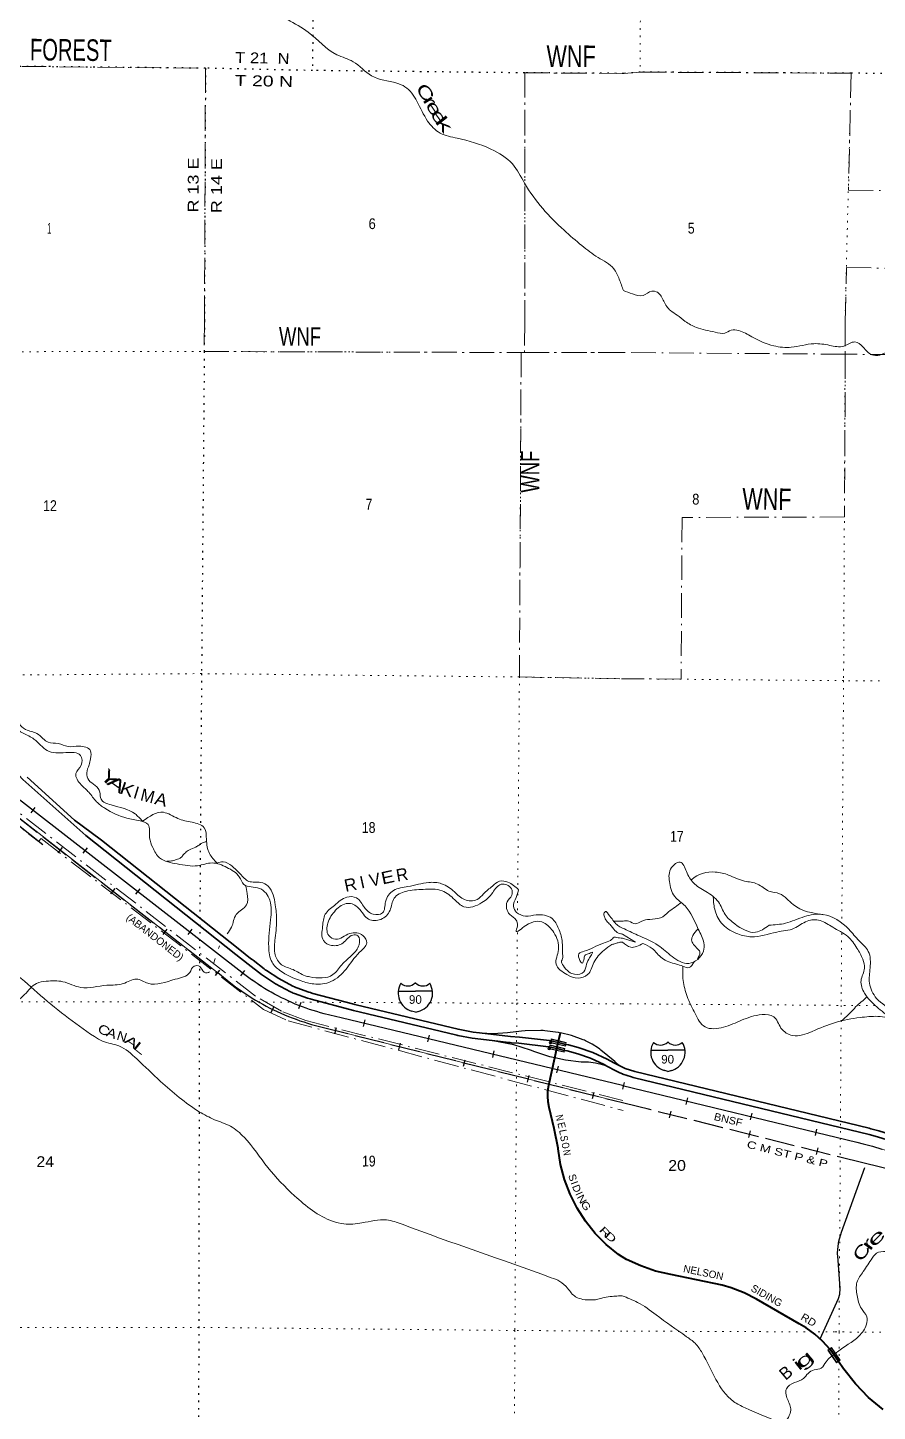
# Model space of a CAD drawing. Header units: feet. Extents: x -252966 to 4, y -183309 to 1368.
# Drawn here: x -40888 to -27078, y -109380 to -86896 of the extents above; entities that cross this region are included whole.
import ezdxf
from ezdxf.enums import TextEntityAlignment as Align

# ---------------------------------------------------------------- set-up
doc = ezdxf.new("R2010")
doc.units = ezdxf.units.FT
doc.header["$LTSCALE"] = 80
doc.header["$PDMODE"] = 32
doc.header["$PDSIZE"] = 40
for name, pattern in [('DOT_DASHED', [7.7, 5, -1.2, 0.3, -1.2]), ('DOTTED', [1.5, 0.3, -1.2]), ('LONG_DASHED', [7.5, 6, -1.5])]:
    doc.linetypes.add(name, pattern=pattern)
for name, color, linetype, lineweight in [('15', 7, 'Continuous', 25), ('18', 7, 'Continuous', 35), ('19', 7, 'Continuous', 25), ('26', 7, 'Continuous', 40), ('27', 7, 'Continuous', 13), ('29', 7, 'Continuous', 25), ('34', 7, 'Continuous', 13), ('39', 7, 'Continuous', 13), ('41', 7, 'Continuous', 13), ('44', 7, 'DOT_DASHED', 13), ('55', 7, 'Continuous', 13), ('6', 7, 'DOTTED', 25), ('61', 7, 'Continuous', 13), ('63', 7, 'Continuous', 25), ('7', 7, 'DOTTED', 13)]:
    doc.layers.add(name, color=color, linetype=linetype, lineweight=lineweight)

msp = doc.modelspace()

# ---------------------------------------------------------------- linework, layer by layer
at = {"layer": '15'}
for p, q in [((-34589.29, -102418.51), (-34586.39, -102415.6)), ((-34583.22, -102417.98), (-34586.65, -102415.6)), ((-34862, -102549.98), (-34585.59, -102549.98)), ((-34585.59, -102895.56), (-34649.48, -102877.6)), ((-34586.12, -102895.82), (-34522.49, -102877.08)), ((-30485.3, -103379.72), (-30482.4, -103376.81)), ((-30479.23, -103379.19), (-30482.66, -103376.81)), ((-30758.01, -103511.19), (-30481.6, -103511.19)), ((-30481.6, -103856.77), (-30545.49, -103838.81)), ((-30482.13, -103857.03), (-30418.5, -103838.29))]:
    msp.add_line(p, q, dxfattribs=at)
for points in [[(-34310.23, -102549.98), (-34586.12, -102549.98), (-34585.59, -102549.98)], [(-30206.24, -103511.19), (-30482.13, -103511.19), (-30481.6, -103511.19)]]:
    msp.add_lwpolyline(points, dxfattribs=at)
for centre, radius, start, end in [((-34559.37, -102585.08), 306.13, 148.44436, 254.43378), ((-34707.97, -102302.48), 165.66, 227.34238, 315.81191), ((-34464.28, -102302.48), 165.66, 224.18839, 312.69387), ((-34612.88, -102585.08), 306.13, 283.08087, 31.62485), ((-30455.38, -103546.29), 306.13, 148.44439, 254.43378), ((-30603.98, -103263.69), 165.66, 227.34256, 315.81154), ((-30360.29, -103263.69), 165.66, 224.18819, 312.69423), ((-30508.89, -103546.29), 306.13, 283.08086, 31.62484)]:
    msp.add_arc(centre, radius, start, end, dxfattribs=at)
at = {"layer": '18'}
msp.add_line((-31222.18, -103787.04), (-31275.76, -103761.75), dxfattribs=at)
for points in [[(-33335.74, -103354.89), (-33662.37, -103317.21), (-33894.34, -103272.92), (-33913.18, -103269.32), (-33934.34, -103264.25), (-35591.21, -102867.26), (-36278.7, -102684.37), (-36299.04, -102678.96), (-36318.7, -102673.16), (-36341.93, -102666.31), (-36550.79, -102590.33), (-36570.67, -102583.09), (-36590.79, -102574.07), (-36617.63, -102562.04), (-36858.86, -102435.29), (-37085.52, -102284.03), (-37305.75, -102113.88), (-37503.16, -101957.46), (-39943.12, -100024.14), (-40969.22, -99112.54), (-41696.13, -98328.64), (-42385.37, -97469.92)], [(-33546.81, -103230.02), (-33645.72, -103218.61), (-33891.42, -103171.69), (-35549.13, -102774.51), (-35569.22, -102769.7), (-35589.13, -102764.4), (-36253.05, -102587.79), (-36270.67, -102583.1), (-36293.05, -102576.5), (-36318.96, -102568.86), (-36510.78, -102498.76), (-36530.16, -102491.68), (-36550.78, -102482.43), (-36575.82, -102471.2), (-36807.78, -102349.32), (-37006.62, -102216.62), (-37026.09, -102203.63), (-37046.62, -102187.77), (-37223.65, -102050.99), (-37241.77, -102036.99), (-37263.65, -102019.65), (-37441.06, -101879.08), (-39686.49, -100099.9), (-40003.16, -99868.54), (-40127.12, -99772.66), (-40897.26, -99076.53)], [(-32263.96, -103388.83), (-32408.9, -103355.97), (-32893.96, -103297.35), (-33039.92, -103288.5), (-33546.81, -103230.02)], [(-32285.79, -103486.12), (-32420.21, -103455.31), (-32905.39, -103396.77), (-33026.17, -103389.49), (-33046.38, -103388.28), (-33066.17, -103385.99), (-33335.74, -103354.89)], [(-31275.76, -103761.75), (-31362.75, -103718.73), (-31471.83, -103657.21), (-31700.41, -103550.96), (-31938.84, -103469.18), (-32097.11, -103426.81), (-32141, -103416.71), (-32263.96, -103388.83)], [(-31475.93, -103769.68), (-31518.68, -103745.56), (-31737.76, -103643.72), (-31946.29, -103572.2), (-31966.1, -103565.41), (-31986.29, -103560), (-32121.26, -103523.87), (-32161.86, -103514.52), (-32285.79, -103486.12)], [(-31222.43, -103895.55), (-31261.34, -103880.19), (-31393.01, -103815.16), (-31411.69, -103805.94), (-31433.01, -103793.9), (-31475.93, -103769.68)], [(-13634.33, -111492.32), (-14022.74, -111294.1), (-19671.91, -108402.75), (-23194.68, -106599.73), (-25460.68, -105439.95), (-25696.72, -105325.13), (-26356.68, -105037.31), (-27052.34, -104819.81), (-27161.33, -104793.05), (-27186.28, -104786.92), (-27211.33, -104780.87), (-31018.85, -103860.35), (-31176.06, -103806.45), (-31222.18, -103787.04)], [(-13701.37, -111570.37), (-14068.25, -111383.14), (-19715.96, -108492.54), (-25505.14, -105529.52), (-25735.87, -105414.32), (-26390.15, -105131.56), (-27075.77, -104917.03), (-27209.21, -104884.26), (-31023.65, -103962.06), (-31045.5, -103956.78), (-31073.65, -103947.13), (-31213.4, -103899.22), (-31222.43, -103895.55)]]:
    msp.add_lwpolyline(points, dxfattribs=at)
at = {"layer": '19'}
for points in [[(-33546.81, -103230.02), (-33528.86, -103230.73), (-33320.25, -103238.99), (-33089.84, -103224.08), (-32860.6, -103196.47), (-32802.31, -103190.41), (-32549.44, -103187.02), (-32529.33, -103186.75), (-32509.44, -103188.25), (-32484.69, -103190.11), (-32264.27, -103220.71), (-32228.23, -103229.63)], [(-32319.86, -103637.9), (-32398.48, -103620.62), (-32643.5, -103539.13), (-32713.19, -103510.59), (-32984.12, -103426.54), (-33325.8, -103356.92), (-33335.74, -103354.89)], [(-31275.76, -103761.75), (-31299.51, -103739.3), (-31344.92, -103696.36), (-31569.51, -103510.92), (-31589.45, -103494.46), (-31609.51, -103481.05), (-31713.13, -103413.92), (-31819.01, -103360.12), (-31839.08, -103349.93), (-31859.01, -103342.71), (-32048.25, -103274.19), (-32228.23, -103229.63)], [(-31475.93, -103769.68), (-31485.52, -103766.54), (-31544.68, -103747.15), (-31657.99, -103721), (-31773.42, -103706.84), (-31889.69, -103704.82), (-32146.29, -103676.05), (-32319.86, -103637.9)]]:
    msp.add_lwpolyline(points, dxfattribs=at)
at = {"layer": '26'}
for points in [[(-32319.86, -103637.9), (-32285.79, -103486.12), (-32263.96, -103388.83)], [(-32263.96, -103388.83), (-32232.62, -103249.18), (-32228.23, -103229.63)], [(-31226.81, -106871.17), (-31286.47, -106828.96), (-31483.05, -106668.37), (-31661.78, -106488.11), (-31820.68, -106290.16), (-31958.02, -106076.68), (-32072.3, -105850.02), (-32162.25, -105612.65), (-32226.9, -105367.18), (-32265.54, -105116.3), (-32267.53, -105101.55), (-32328.06, -104784.91), (-32411.09, -104443.41), (-32428.8, -104349.83), (-32435.03, -104259.97), (-32431.83, -104169.96), (-32419.24, -104080.78), (-32419.03, -104079.72), (-32319.86, -103637.9)], [(-27709.17, -108572.32), (-27847.02, -108376.21), (-27969.35, -108238.35), (-28095.38, -108124.1), (-28232.66, -108023.65), (-28346.39, -107955.7), (-29043.45, -107558.29), (-29243.05, -107453.97), (-29452.45, -107371.09), (-29597.63, -107327.88), (-30431.95, -107156.33), (-30681.79, -107099.83), (-30924.35, -107017.52), (-31156.98, -106910.31), (-31226.81, -106871.17)], [(-26981.06, -109352.68), (-27221.13, -109152.57), (-27433.51, -108935.13), (-27621.99, -108696.69), (-27626.66, -108690.09), (-27709.17, -108572.32)]]:
    msp.add_lwpolyline(points, dxfattribs=at)
at = {"layer": '29'}
for points in [[(-43702.03, -97739.98), (-41734.64, -99322.32), (-41063.32, -99832.12), (-40639.33, -100170.3)], [(-28006.2, -108199.99), (-27711.2, -107545.11), (-27690.04, -107473.69), (-27684.77, -107386.4), (-27716.49, -106920.88), (-27723.1, -106809.78), (-27716.49, -106698.69), (-27704.59, -106616.69), (-27658.33, -106465.93), (-27282.92, -105418.5)]]:
    msp.add_lwpolyline(points, dxfattribs=at)
at = {"layer": '34', "lineweight": 25}
for p, q in [((-40770.57, -99568.14), (-40838.4, -99655.51)), ((-39922.04, -100223.61), (-39989.87, -100310.98)), ((-39065.99, -100891.53), (-39133.82, -100978.9)), ((-38217.46, -101547), (-38285.29, -101634.37)), ((-37361.4, -102214.92), (-37429.23, -102302.29)), ((-36447.4, -102735.88), (-36486.55, -102839.34)), ((-35407.89, -103020.57), (-35433.69, -103128.13)), ((-34364.64, -103268.1), (-34390.44, -103375.66)), ((-33309.41, -103523.88), (-33335.2, -103631.44)), ((-32266.16, -103771.42), (-32291.96, -103878.98)), ((-31212, -104142.88), (-31186, -104035.37)), ((-30183.19, -104392.69), (-30157.19, -104285.18)), ((-29140.41, -104642.21), (-29114.41, -104534.7)), ((-28085.67, -104899.99), (-28059.66, -104792.48))]:
    msp.add_line(p, q, dxfattribs=at)
at = {"layer": '34'}
for p, q in [((-36147.56, -103126.47), (-31210.44, -104366.24)), ((-31226.43, -104082.64), (-27412.77, -105005.01))]:
    msp.add_line(p, q, dxfattribs=at)
for points in [[(-42062.75, -98936.79), (-37645.93, -102372.41), (-37509.02, -102481.08)], [(-37247.78, -102365.79), (-37355.44, -102287.28), (-41236.71, -99273.98)], [(-31222.33, -104079.48), (-35792.24, -102983.4), (-36066.36, -102917.67)]]:
    msp.add_lwpolyline(points, dxfattribs=at)
at = {"layer": '34', "lineweight": 25}
for points in [[(-31222.14, -104084.63), (-35792.49, -102984.47), (-36066.62, -102918.74), (-36126.92, -102902.79), (-36186.51, -102885.55), (-36245.81, -102867.26), (-36305.3, -102848.21), (-36364.08, -102827.86), (-36422.26, -102806.58), (-36480.6, -102784.5), (-36538.23, -102761.13), (-36595.25, -102736.82), (-36652.35, -102711.4), (-36708.49, -102685.1), (-36764.45, -102658.12), (-36820.06, -102629.76), (-36874.71, -102600.54), (-36929.1, -102570.29), (-36982.95, -102539.44), (-37036.46, -102507.21), (-37089.09, -102474.46), (-37141.36, -102440.34), (-37192.78, -102405.7), (-37243.92, -102370.03), (-37248.43, -102366.68), (-37356.1, -102288.16), (-41237.39, -99274.84)], [(-31220.41, -104085.08), (-27412.5, -105003.95), (-27307.85, -105031.27), (-27155.43, -105073.46), (-27004.99, -105117.7)]]:
    msp.add_lwpolyline(points, dxfattribs=at)
at = {"layer": '34', "linetype": 'LONG_DASHED'}
msp.add_lwpolyline([(-31222.53, -104364.17), (-27271.67, -105351.54), (-26850.33, -105456.96)], dxfattribs=at)
at = {"layer": '34'}
for centre, radius, start, end in [((-35237.27, -99447.5), 3789.91, 233.17167, 256.10244), ((-35174.83, -99468.67), 3562.36, 234.41547, 255.50689), ((-29638.65, -113740.11), 9014.25, 65.01376, 75.70411)]:
    msp.add_arc(centre, radius, start, end, dxfattribs=at)
at = {"layer": '39'}
for p, q in [((-31217.52, -101414.64), (-31359.33, -101415.26)), ((-31219.32, -101624.49), (-31010.39, -101758.25)), ((-37768.11, -101813.58), (-37784.64, -101858.25)), ((-31220.53, -101692.31), (-31013.66, -101756.16)), ((-37841.72, -102022.67), (-37866.51, -102109.9))]:
    msp.add_line(p, q, dxfattribs=at)
for points in [[(-29291.2, -80926.07), (-29031.41, -81083.19), (-28835.6, -81205.58), (-28582.85, -81249.9), (-28394.62, -81319.88), (-28195.88, -81567.11), (-28050.24, -81683.05), (-27907.87, -81714.4), (-27855.32, -81908.1), (-27854.92, -82091.3), (-27819.22, -82143.94), (-27759.06, -82156.51), (-27723.64, -82241.35), (-27809.63, -82425.87), (-27866.71, -82749.54), (-27922, -82869.88), (-27830.07, -83154.49), (-27751.76, -83388.67), (-27557.78, -83720.41), (-27438.91, -83910.62), (-27338.76, -84175.17), (-27374.52, -84358.08), (-27263.98, -84582.45), (-27198.76, -84705.78), (-27004.48, -85003.3), (-26821.64, -85230.27), (-26616.54, -85439.3), (-26429.66, -85664.28), (-26239.62, -85985.93), (-26137.64, -86270.62), (-25903.64, -86620.81), (-25716.89, -86859.89), (-25712.87, -86859.92), (-25378.68, -87239.11), (-25203.47, -87419.71), (-25031.95, -87564.04), (-24888.9, -87746.39), (-24763.84, -87918.53), (-24730.78, -88043.62), (-24663.01, -88104.57), (-24505.24, -88212.55), (-24366.12, -88384.8), (-24303.64, -88590.66), (-24218.08, -88685.98), (-23982.83, -88893.24), (-23729.95, -89150.97), (-23598.81, -89317.12), (-23479.26, -89430.83), (-23294.06, -89617.55), (-23129.31, -89846.38), (-22998.37, -90034.68), (-22789.24, -90241.72), (-22643.59, -90357.66), (-22450.16, -90522.3), (-22175, -90760.08), (-21773.81, -91059.28), (-21383.03, -91400.68), (-21101.63, -91614.35), (-21033.19, -91676.28)], [(-40341.8, -85553.37), (-39702.56, -85606.55), (-39195.74, -85668.77), (-38663.4, -85799.6), (-38409.22, -85859.9), (-38233.82, -85992.02), (-37952.71, -86195.38), (-37542.57, -86311.19), (-37134.82, -86475.27), (-36661.89, -86764.6), (-36326.66, -86970.38), (-35862.37, -87336.1), (-35596.58, -87448.8), (-35299.64, -87678.43), (-34889.53, -87798.27), (-34755.64, -87855.63), (-34561.02, -88092.53), (-34387.13, -88413.78), (-34184.15, -88608.49), (-33906.1, -88693.11), (-33358.08, -88868.32), (-33009.1, -89110.43), (-32813.07, -89421.78), (-32515.61, -89836.53), (-32169.5, -90187.26), (-31880.74, -90436.95), (-31617.6, -90630.11), (-31362.39, -90813.15), (-31271.53, -90984.87), (-31205.45, -91169.35)], [(-31205.45, -91169.35), (-31054.83, -91223.56), (-30884.27, -91247.09), (-30745.05, -91177.75), (-30652.8, -91196.62), (-30549.6, -91342.41), (-30440.44, -91494.29), (-30332.59, -91567.64), (-30203.52, -91670.05)], [(-30205.03, -91669.25), (-30018.47, -91767.96), (-29713.68, -91843.09), (-29559.36, -91860.55), (-29453.37, -91813.88), (-29331.16, -91817.4), (-29118.42, -91919.04), (-28761.27, -92066.32), (-28476.72, -92089.27), (-28110.35, -92031.48), (-27851.83, -92058.56), (-27621.42, -92069.68), (-27443.39, -92002.61), (-27306.84, -92086.48), (-27170.14, -92210.54), (-27037.9, -92216.03), (-26889.85, -92169.19), (-26805.57, -92205.02), (-26762.93, -92351.58), (-26715.91, -92594.61), (-26629.09, -92767.12), (-26457.95, -92989.53), (-26258.72, -93223.9), (-25858.78, -93553.92), (-25535.91, -93645.05), (-25193.11, -93705.96), (-24715.76, -93856.76), (-24390.53, -94036.34), (-24147.07, -94310.72), (-23931.59, -94601.29), (-23723.89, -94950.19), (-23482.77, -95138.15), (-23295.79, -95312.26), (-23211.15, -95440.56), (-23050.6, -95516.28), (-22974.07, -95620.49), (-22804.72, -95895.18), (-22635.69, -96091.47), (-22389.11, -96136.69), (-22274.92, -96138.23), (-22144.37, -96224.13), (-21945.98, -96243.41), (-21867.86, -96241.08), (-21801.58, -96285.03), (-21177.32, -96606.09), (-20720.51, -96626.33), (-20556.2, -96637.71), (-20312.17, -96542.24), (-20024.21, -96414.42), (-19727.9, -96368.98), (-19489.44, -96390.11), (-19280.48, -96550.06), (-19036.49, -96444.54), (-18878.43, -96395.64), (-18696.45, -96314.49), (-18384.07, -96283.06), (-18029.78, -96209.24), (-17855.69, -96160.29), (-17647.44, -96137.32), (-17366.89, -96164.31), (-17069.74, -96335.96), (-16608.07, -96571.25), (-16285.04, -96702.59), (-15849.99, -96791.25), (-15541.18, -96872.4), (-15330.05, -97074.55), (-15194.91, -97311.18), (-14949.61, -97541.34), (-14855.2, -97607.28)], [(-44080.17, -95399.23), (-43691.27, -95483.55), (-43464.82, -95448.84), (-43127.99, -95466.16), (-42618.09, -95627.21), (-42424.4, -95716.97), (-42003.96, -95967.35), (-41580.57, -96278.94), (-41409.72, -96479.61), (-41213.06, -96569.64), (-41084.83, -96541.19), (-41080.48, -96696.01), (-41039.96, -96888.95), (-41093.71, -97059.98), (-41109.25, -97285.22), (-41106.65, -97552.64), (-41202.47, -97739.86), (-41344.53, -97862.85), (-41434.48, -97983.7), (-41378.23, -98033.84), (-41215.96, -97987.21), (-41055.57, -97992.88), (-41025.27, -98093.34), (-41023.04, -98195.88), (-40920.57, -98300.21), (-40738, -98366.14), (-40639.59, -98446.34), (-40555.26, -98508.48), (-40390.83, -98528.2), (-40232.35, -98578.1), (-40053.94, -98571.66), (-39867.34, -98645.63), (-39867.05, -98776.32), (-39888.88, -98876.91), (-39928.69, -99005.69), (-39892.35, -99124.24), (-39789.92, -99210.46), (-39715.51, -99318.87), (-39695.21, -99431.42), (-39532.62, -99525.55), (-39143.39, -99671.43), (-39021.08, -99791.25)], [(-31394.15, -101794.87), (-31520.61, -101887.72), (-31684.55, -102089.17), (-31786.37, -102282.44), (-31942.61, -102341.11), (-32123.16, -102283.22), (-32297.94, -102114.72), (-32260.37, -101877.37), (-32337.17, -101598.05), (-32499.9, -101439.58), (-32788.48, -101484.49), (-32946.64, -101579.36), (-32928.79, -101490.84), (-32949.05, -101396.39), (-33053.49, -101306.14), (-33094.04, -101101.14), (-33020.1, -100994.4), (-33026.35, -100887.85), (-33190.89, -100815.84), (-33328.92, -100948.87), (-33504.97, -101114.16), (-33797.51, -101181.19), (-33946.11, -101066.92), (-34150.91, -100920.61), (-34459.69, -100899.21), (-34742.28, -100932.03), (-34932.48, -101043.06), (-34998.21, -101238.26), (-35148.24, -101385.39), (-35346.71, -101383.84), (-35511.49, -101201.24), (-35686.07, -101125.24), (-35882.28, -101238.29), (-36008.12, -101445.69), (-35995.65, -101646.73), (-35883.25, -101708.81), (-35654.92, -101615.78), (-35436.33, -101651.47), (-35377.94, -101765.95), (-35493.87, -101921.04), (-35711.78, -102193), (-35958.55, -102397.26), (-36237.26, -102433.93), (-36442.63, -102386.26), (-36787.35, -102217.57), (-36915.7, -102081.88), (-36970.71, -101832.5), (-36940.43, -101391.55), (-36951.15, -101075.89), (-37117.97, -100883.24), (-37374.71, -100817.48), (-37449.15, -100697.01), (-37650.78, -100542.33), (-37890.69, -100468.81), (-38125.14, -100513.59), (-38455.99, -100484.19), (-38742.87, -100386.33), (-38855.51, -100217.69), (-38905.98, -100058.96), (-38930.51, -99843.87), (-39060.95, -99783.84), (-39277.55, -99740.11), (-39632.74, -99580.07), (-39769.29, -99473.82), (-39893.92, -99321.29), (-40018.48, -99198.93), (-40105.08, -99018.16), (-40017.18, -98881.23), (-40031.56, -98722.41), (-40268.21, -98676.71), (-40571, -98641.22), (-40785.91, -98456.73), (-40960.54, -98360.62), (-41105.16, -98232.27), (-41181.68, -98077.62), (-41458.25, -98114.45), (-41540.62, -98032.2), (-41420.79, -97824.82), (-41292.78, -97695.84), (-41186.94, -97510.6), (-41169.79, -97102.39), (-41182.34, -96865.15), (-41278.83, -96748.75), (-41507.72, -96588.42), (-41686.59, -96379.72), (-41933.09, -96165.76), (-42293.02, -95922.67), (-42726.49, -95720.59), (-43061.55, -95594.69), (-43340.29, -95553.11), (-43699.05, -95592.15), (-43965.01, -95541.03)], [(-44628.96, -96985.57), (-44475.45, -97305.02), (-44312.12, -97582.18), (-44261.42, -97845.47), (-44299.05, -98052.66), (-44360.63, -98310.18), (-44311.97, -98559.39), (-44158.98, -98846.58), (-44092.35, -99061.57), (-43955.48, -99312.59), (-43698.19, -99623.66), (-43216.05, -100080.99), (-42275.71, -101050), (-42140.84, -101303.04), (-41995.8, -101622.41), (-41784.82, -101841.09), (-41156.51, -102223.69), (-40732.74, -102574.59), (-39802.98, -103290.27), (-39670.5, -103366.37), (-39403.71, -103442.16), (-39114.57, -103654.63), (-38726.86, -104017.67), (-38100.3, -104510.87), (-37849.43, -104640.98), (-37592.59, -104746.96), (-37369.67, -104927.41), (-36983.68, -105419.14), (-36549.66, -105876.59), (-35931.29, -106291.38), (-35748.77, -106335.19), (-35454.11, -106318.42), (-35055.29, -106269.24), (-34802.53, -106341.04), (-32376.93, -107208.09), (-32240.48, -107268.1), (-32113.93, -107380.4), (-31981.32, -107518.84), (-31862.95, -107560.79), (-31710.57, -107570.49), (-31680.23, -107570.63)], [(-39021.08, -99791.25), (-38682.36, -99646.24), (-38447.59, -99746.23), (-38216.91, -99808.03), (-38020.25, -99896.05), (-37981.74, -100088.99), (-37933.13, -100316.09), (-37810.28, -100470.14)], [(-37974.43, -100119.71), (-38027.99, -100136.01), (-38101.34, -100177.92), (-38154.89, -100211.68), (-38259.67, -100257.09), (-38324.87, -100302.49), (-38369.11, -100352.56), (-38408.69, -100389.81), (-38496.01, -100421.24), (-38571.69, -100439.87), (-38628.74, -100437.54)], [(-37810.28, -100470.14), (-37710.15, -100449.19), (-37571.83, -100518.34), (-37433.07, -100645.94), (-37292.63, -100769.03), (-37100.14, -100784.67), (-36977.71, -100848.73), (-36862.78, -101148.07), (-36842.18, -101401.37), (-36868.03, -101729.82), (-36864.36, -101960.86), (-36761.68, -102122.22), (-36574.65, -102202.9), (-36376.62, -102301.91), (-36303.27, -102320.25), (-35926.09, -102283.97), (-35784.1, -102124.8), (-35606.05, -101957.5), (-35502.16, -101798.41), (-35522.53, -101651.67), (-35604.74, -101641.81), (-35760.83, -101768.84), (-35947.18, -101809.49), (-36079.66, -101731.38), (-36094.2, -101502.19), (-36050.54, -101303.03), (-35902.51, -101157.91), (-35700.33, -101024.73), (-35543.93, -101036.44), (-35415.29, -101190.97), (-35270.71, -101301.22), (-35120.4, -101280.77), (-35070.68, -101099.68), (-34942.78, -100916.41), (-34706.37, -100853.53), (-34369.72, -100786.4), (-34159.19, -100806.02), (-33952.41, -100938.25), (-33787.75, -101064.54), (-33583.27, -101062.06), (-33479.22, -100973.35), (-33335.17, -100844.33), (-33219.06, -100767.65), (-33082.72, -100779.4), (-32908.03, -100903.66)], [(-28838.72, -101479.83), (-29056.62, -101595.3), (-29393.69, -101460), (-29552.55, -101305.88), (-29661.51, -101103.31), (-29866.51, -100933.29), (-30067.38, -100793.41), (-30180.28, -100608.95), (-30285.04, -100456.61), (-30422.92, -100545.62), (-30458.1, -100770.9), (-30371.01, -101013.76), (-30202.14, -101167.84), (-29989.54, -101543.28), (-29897.31, -101767.6), (-29904, -101903.45), (-30142.41, -102100.27), (-30415.28, -101988.83), (-30640.35, -101808.84), (-30973.54, -101641.37), (-31219.74, -101526.39)], [(-30104.35, -100746.41), (-30095.35, -100737.4), (-29711.49, -100617.07), (-29494.95, -100666.44), (-29238.15, -100763.88), (-29025.62, -100811.24), (-28838.87, -100927.06), (-28666.43, -100968.57), (-28447.38, -101146.56), (-27947.28, -101309.75)], [(-37345.21, -100836.94), (-37320.26, -100964.14), (-37331.88, -101151.16), (-37497.93, -101306.37), (-37573.65, -101513.66), (-37646.64, -101620.37)], [(-32908.03, -100903.66), (-32947.85, -101030.43), (-32993.64, -101173.3), (-32941.3, -101271.7), (-32798.84, -101331.69), (-32620.46, -101313.19), (-32369.75, -101368.91), (-32259.12, -101533.53), (-32202.56, -101728.44), (-32197.37, -101870.26)], [(-30259.1, -101111.65), (-30470.19, -101265.42), (-30602.03, -101360.44), (-30778.22, -101385.28), (-30914.31, -101418), (-31008.31, -101456.58), (-31114.64, -101416.82), (-31208.81, -101413.18), (-31217.52, -101414.64)], [(-26854.4, -102992.4), (-27086.7, -102809.34), (-27285.9, -102585.03), (-27342.79, -102380.24), (-27287.48, -102179), (-27316.09, -102034.39), (-27408.96, -101851.86), (-27557.93, -101663.52), (-27802.91, -101513.77), (-28009.67, -101404.07), (-28217.97, -101414.97), (-28429.86, -101530.42), (-28712.07, -101591.88), (-29124.44, -101669.95), (-29342.97, -101622.61), (-29589.97, -101468.85), (-29715.03, -101248.25), (-29744.73, -101029.49)], [(-31219.74, -101526.39), (-31260.65, -101506.97), (-31330.31, -101457.05), (-31389.51, -101378.11), (-31464.97, -101280.6), (-31484.7, -101258.54), (-31507.92, -101267.83), (-31520.69, -101294.53), (-31509.08, -101357.22), (-31461.49, -101430.35), (-31406.92, -101486.08), (-31366.29, -101538.32), (-31326.82, -101580.11), (-31283.87, -101610.29), (-31247.88, -101620.74), (-31219.32, -101624.49)], [(-9217.24, -114249.69), (-8979.94, -113973.34), (-8778.4, -113771.5), (-8653.16, -113523.75), (-8630.42, -113189.98), (-8759.14, -113059.85), (-8989.89, -112962.31), (-9423.82, -112646.5), (-9588.9, -112438.13), (-9810.12, -112217.93), (-9986.91, -112088), (-10146.06, -111859.5), (-10320.74, -111757.71), (-10497.02, -111758.43), (-10637.51, -111690.66), (-10866.14, -111623.26), (-11022.79, -111521.39), (-11165.73, -111339.06), (-11495.26, -111085.13), (-11746.1, -110971.59), (-11966.71, -110908.17), (-12209.61, -110776.5), (-12697.55, -110481.02), (-12886.41, -110339.08), (-13102.97, -110285.69), (-13327.7, -110190.13), (-13552.71, -110024.22), (-13708.36, -109667.06), (-13835.4, -109452.51), (-14032.51, -109250.3), (-14243.58, -109062.22), (-14597.35, -108754.12), (-14844.01, -108688.8), (-15175.03, -108563.52), (-15454.07, -108411.9), (-15689.03, -108264.12), (-16478.27, -107758.81), (-16745.61, -107526.74), (-16950.38, -107413.01), (-17052.59, -107401.37), (-17156.12, -107566.62), (-17283.28, -107834.48), (-17376.8, -107995.67), (-17378.21, -108146.43), (-17301.69, -108250.64), (-17195.03, -108374.83), (-17140.24, -108555.51), (-17229.78, -108710.66), (-17465.94, -108765.9), (-17760.59, -108722.89), (-18151.91, -108545.6), (-18498.01, -108149.02), (-18557.29, -107845.74), (-18542.68, -107483.87), (-18565.47, -107291), (-18530.36, -107047.63), (-18601.41, -106806.71), (-18863.63, -106345.47), (-19157.19, -106067.28), (-19346.49, -105812.78), (-19760.08, -105575.27), (-20058.89, -105492.08), (-20309.24, -105505.17), (-20647.68, -105534.7), (-21249.16, -105404.5), (-21518.29, -105224.7), (-21821.46, -105051.07), (-21980.33, -104892.92), (-22225.81, -104614.53), (-22342.82, -104403.95), (-22563.75, -104258.13), (-22953.03, -104090.88), (-23382.44, -103905.7), (-23673.54, -103746.09), (-23862.17, -103662.44), (-24067.2, -103482.38), (-24422.85, -103206.45), (-24624.2, -103084.12), (-24798.45, -102952.71), (-25073.29, -102851.33), (-25247.33, -102912.34), (-25485.73, -102909.3), (-25852.5, -102862.57), (-26088.51, -102958.01), (-26256.43, -103049.15), (-26561.12, -102998.14), (-26799.98, -102876.51), (-27089.25, -102670.66), (-27206.41, -102419.88), (-27195.35, -102174.6), (-27224.44, -101907.38), (-27373.35, -101735.13), (-27542.36, -101546.87), (-27965.98, -101305.39), (-28262.33, -101340.78), (-28570.4, -101448.58), (-28838.72, -101479.83)], [(-29994.59, -101542.73), (-30076.05, -101649.74), (-30095.82, -101718.16), (-30065.48, -101792.41), (-30001.1, -101862.5), (-29964.86, -101910.59), (-29968.65, -101964.88), (-29999.11, -102025.57)], [(-32181.61, -102140.59), (-32091.18, -102238.91), (-31998.87, -102278.91), (-31848.62, -102236.34), (-31802.78, -102111.56), (-31754.89, -102010.92), (-31710.94, -101940.44), (-31704.97, -101922.33), (-31755.05, -101940.54), (-31821.16, -101960.8), (-31845.08, -102021.18), (-31876.99, -102097.66), (-31913.17, -102051.5), (-31929.45, -101944.97), (-31845.34, -101904.56), (-31689.11, -101841.86), (-31530.89, -101773.13), (-31414.72, -101726.62), (-31354.68, -101672.98)], [(-31219.56, -101754.76), (-31260.65, -101757.72), (-31319.86, -101773.97), (-31377.9, -101790.23), (-31394.15, -101794.87)], [(-31220.53, -101692.31), (-31266.46, -101686.91), (-31312.89, -101681.1), (-31354.68, -101672.98)], [(-31219.56, -101754.76), (-31086.95, -101838.82), (-30887.88, -101776.01)], [(-30887.88, -101776.01), (-30738.31, -101859.5), (-30577.43, -102017.63), (-30344.68, -102113.16), (-30241.41, -102146.09)], [(-32197.37, -101870.26), (-32192.96, -101949.61), (-32195.36, -102021.66), (-32209.77, -102060.08), (-32181.61, -102140.59)], [(-37930.62, -102235.85), (-37930.9, -102236.33), (-38021.1, -102244.59), (-38091.47, -102150.24), (-38183.69, -102146.44), (-38253.64, -102247.14), (-38487.94, -102358.27), (-38932.84, -102423.64), (-39121.44, -102355.71), (-39335.78, -102430.6), (-39600.34, -102455.35), (-40025.26, -102492.52), (-40314.14, -102398.69), (-40584.8, -102391.27), (-40745.1, -102425.82), (-40937.14, -102609.24), (-41173.29, -102794.78), (-41521.4, -103115.29), (-41755.34, -103393.31), (-41893.13, -103636.93), (-42189.15, -103943.25), (-42483.32, -104183.2), (-42753.75, -104276.32), (-43054.28, -104357.45), (-43427.04, -104408.58), (-43607.54, -104372.8), (-43744.26, -104190.14), (-43908.93, -104063.85), (-44071.27, -104080.31), (-44219.51, -104132.93), (-44578.36, -104127.73), (-44900.96, -104198.85), (-45121.32, -104271.75), (-45500.3, -104232.41), (-45784.91, -104255.19), (-46139.59, -104324.37), (-46400.14, -104355.14), (-46598.6, -104355.6), (-46783.03, -104360.04), (-46862.84, -104529.13), (-46952.47, -104794.75), (-47016.19, -104991.95), (-47180.16, -105181.34), (-47224.06, -105273.94), (-47366.09, -105411), (-47493.92, -105624.43), (-47569.53, -105883.99), (-47591.11, -106095.16), (-47636.79, -106290.31), (-47796.68, -106513.87), (-47978.7, -106697.27), (-48002.4, -106858.18), (-47983.79, -107115.52), (-47945.25, -107320.52), (-47920.73, -107531.59), (-47956.22, -107801.11), (-47967.82, -107998.19), (-48069.37, -108310.09)], [(-30241.41, -102146.09), (-30229.34, -102410.18), (-30156.2, -102671.19), (-30041.06, -102915.95), (-29877.96, -103132.37), (-29577.45, -103137.16), (-29285.42, -103025.41), (-28951.23, -102933.58), (-28762.8, -102966.98), (-28643.89, -103151.42), (-28455.1, -103275.27), (-28138.86, -103205.63), (-27758.81, -103061.35), (-27358.47, -102981.31), (-27070.08, -102962.04), (-26771.35, -103027.14), (-26576.59, -103140.92), (-26474.23, -103190.75), (-26287.99, -103173.91), (-26030.04, -103054.25), (-25755.89, -102978.75), (-25501.32, -103019.92), (-25300.49, -103149.75), (-25185.81, -103275.91), (-25192.91, -103511.12), (-25190.26, -103675.94), (-25110.42, -103603.25), (-25065.27, -103365.87), (-25136.21, -103153.1), (-25202.86, -103014.67), (-25080.8, -102980), (-24856.28, -103019.28), (-24561.1, -103198.98), (-24247.72, -103422.82), (-24042.39, -103681.27), (-23576.62, -103940.67), (-23177.43, -104081.75), (-22878.39, -104223.24), (-22480.84, -104456.78), (-22319.81, -104653.11), (-22162.72, -104867.54), (-21895.32, -105117.7), (-21646.18, -105307.64), (-21321.11, -105447.01), (-21049.55, -105598.54), (-20496.87, -105678.8), (-20198.64, -105615.27), (-19984.36, -105596.3), (-19727.35, -105750.02), (-19528.7, -105833.62), (-19337.89, -105963.5), (-19156.63, -106209.99), (-19001.44, -106452.57), (-18806.12, -106711.07), (-18668.72, -107012.02), (-18651.67, -107275.27), (-18720.45, -107615.26), (-18757.33, -107918.93), (-18682.22, -108173.9), (-18480.65, -108492.67), (-18009.72, -108788.41), (-17818.98, -108879.97), (-17419.38, -108892.34), (-17179.17, -108845.12), (-17041.69, -108653.6), (-17044.66, -108406.38), (-17175.66, -108203.9), (-17268.2, -108105.78), (-17246.58, -107997.15), (-17119.23, -107779.54), (-17035.75, -107610.35), (-16987.96, -107535.78), (-16897.76, -107551.49), (-16652.46, -107783.65), (-15909.24, -108301.21), (-15385.22, -108600.57), (-14961.94, -108755.62), (-14654.82, -108915.16), (-14279.08, -109205.08), (-14015.35, -109539.68), (-13813.81, -109852.42), (-13708.85, -110055.01), (-13449.57, -110275.06), (-13092.37, -110434.4), (-12791.34, -110573.86), (-12480.05, -110775.6), (-12044.49, -110996.93), (-11819.75, -111092.5), (-11544.54, -111288.35), (-11333.43, -111486.48), (-11130.24, -111708.77)], [(-30241.41, -102146.09), (-30138.11, -102169.07), (-30057.63, -102076.22)], [(-27661.95, -103036.86), (-27580.9, -102964.14), (-27473.15, -102855.15), (-27385.36, -102764.34), (-27293.5, -102689.59), (-27245.51, -102646.3)], [(-25680.17, -105733.35), (-25700.76, -105812.74), (-25835.96, -106074.6), (-26007.57, -106246.16), (-26243.87, -106267.24), (-26428.1, -106284.07), (-26599.93, -106399.35), (-26781.64, -106548.85), (-26815.03, -106719.84), (-26890.94, -106774.42), (-27061.13, -106795.22), (-27160.92, -106890.11), (-27306.31, -107107.79), (-27409.79, -107285.1), (-27406.96, -107496.15), (-27338.02, -107708.94), (-27251.35, -107843.25), (-27254.88, -107965.88), (-27378.33, -108159.36), (-27725.9, -108414.06), (-27753.48, -108438.06)], [(-31680.23, -107570.63), (-31598.57, -107551.16), (-31516.92, -107529.55), (-31387.24, -107512.74), (-31286.38, -107505.53), (-31227.59, -107503.25)], [(-31227.59, -107503.25), (-30974.28, -107609.29), (-30675.01, -107811.08), (-30178.83, -108166.84), (-30040.18, -108274.81), (-29925.39, -108431.13), (-29413.49, -109218.99), (-29228.79, -109322.75), (-28068.79, -109866.74), (-27851.72, -110050.78), (-26622.96, -111275.9), (-26338.42, -111296.84), (-25934.38, -111140.41), (-25764.16, -111125.64), (-25161.01, -111171.4), (-24639.12, -111438.61), (-24530.28, -111609.02), (-24443.11, -111873.99), (-24195.79, -112110.16), (-23074.85, -112913.61), (-22918.68, -112890.86), (-22454.91, -112639.71), (-22228.76, -112584.51), (-21441.58, -112561.17), (-21078.61, -112660.19), (-20719.2, -112871.78), (-20052.29, -113341.41), (-19729.18, -113492.85), (-19290.23, -113555.37), (-18595.05, -113570.6), (-18378.34, -113662.18), (-17197.96, -114296.54), (-16829.09, -114365.37), (-16522.52, -114386.23), (-15344.15, -114497.38)], [(-27753.48, -108438.06), (-27911.57, -108575.62), (-27989.3, -108676.45), (-28103.37, -108707.07), (-28203.24, -108763.29), (-28277.1, -108846.48), (-28427.09, -108913.42), (-28554.91, -109012.44), (-28562.53, -109112.98), (-28493.7, -109295.61), (-28487.34, -109386.04), (-28540.96, -109506.87), (-28763.75, -109907.79), (-28955.18, -110133.7), (-29086.41, -110387.51), (-29218.09, -110522.73), (-29287.79, -110629.55), (-29269.19, -110776.21), (-29274.56, -110939.04), (-29364.06, -111104.24), (-29347.61, -111212.71), (-29260.95, -111347.03), (-29204.22, -111511.63), (-29340.27, -111554.4), (-29444, -111667.39), (-29531.46, -111840.61), (-29538.77, -112021.55), (-29516.14, -112174.22), (-29573.94, -112248.83), (-29729.82, -112345.96), (-29978.12, -112371.1), (-30310.97, -112290.05), (-30507.73, -112178.3), (-30702.63, -112026.33), (-30869.27, -111932.54), (-31015.64, -111898.97), (-31149.8, -111911.58), (-31234.72, -111944.32)]]:
    msp.add_spline(points, degree=3, dxfattribs=at)
at = {"layer": '44'}
msp.add_line((-32813.02, -92175.2), (-31205.13, -92175.67), dxfattribs=at)
for points in [[(-31199.52, -87638.9), (-30930.87, -87618.85), (-27503.66, -87636.6), (-27546.12, -89537.94), (-26218.87, -89548.02), (-26181.62, -87649.63), (-24851.35, -87665.75), (-24867.46, -89556.08), (-23549.29, -89566.16), (-23537.19, -87655.68), (-15114.84, -87716.98), (-11665.91, -87777.18), (-9831.93, -87804.13), (-6312.14, -87802.49), (-4588.48, -87810.44), (-4644.7, -82527.25), (-4650.11, -77178.04), (0, -77205.24)], [(-62398.25, -87307.66), (-59219.16, -87362.27), (-57545.24, -87371.29), (-53926.16, -87411.04), (-52239.88, -87423.93), (-46932.09, -87468.3), (-43313.31, -87502.24), (-41600.64, -87519.12), (-37997.92, -87554.96), (-38014.24, -91654.97)], [(-31199.52, -87638.9), (-32808.69, -87630.61), (-32807.76, -91663.09)], [(-27602.93, -91673.61), (-27580.12, -90795.59), (-24949.77, -90831.86), (-24937.65, -91673.11)], [(-38014.24, -91654.97), (-38017.51, -92158.51), (-32867.47, -92175.01), (-32872.85, -92178.35)], [(-32807.76, -91663.09), (-32813.02, -92175.2), (-32867.47, -92175.01), (-32895.27, -97447.29), (-31211.87, -97475.67)], [(-27602.93, -91673.61), (-27598.86, -92202.25), (-27611.1, -94847.4), (-30251.81, -94854.59), (-30268.39, -97481.94), (-31211.87, -97475.67)], [(-24937.65, -91673.11), (-24944.12, -92224.57), (-27598.86, -92202.25), (-31205.13, -92175.67)], [(-31213.08, -104328.39), (-36369.38, -103031.61), (-36760.01, -102879.02), (-37184.91, -102634.72), (-43399.57, -97814.04)], [(-43389.57, -97814.01), (-43380.83, -98077.46), (-42324.09, -98862.88), (-42285.63, -99020.45), (-42327.14, -99204.2), (-42396.71, -99374.05), (-42593.96, -99678), (-42513.75, -99741.64), (-42328.41, -99467.67), (-42122.74, -99309.41), (-41924.84, -99237), (-41846.79, -99240.77), (-40711.76, -100117.78), (-40669.86, -100073.75), (-37054.24, -102849.91), (-36653.52, -103036.4), (-31210.62, -104492.05)]]:
    msp.add_lwpolyline(points, dxfattribs=at)
at = {"layer": '55'}
for points in [[(-32377.78, -103329.57), (-32133.87, -103384.41), (-32148.13, -103447.83), (-32392.04, -103392.99)], [(-32371.72, -103339.12), (-32143.42, -103390.45), (-32154.17, -103438.27), (-32382.47, -103386.93)], [(-32399.48, -103426.92), (-32155.57, -103481.76), (-32169.83, -103545.18), (-32413.74, -103490.34)], [(-32393.43, -103436.47), (-32165.12, -103487.81), (-32175.87, -103535.62), (-32404.18, -103484.28)]]:
    msp.add_lwpolyline(points, close=True, dxfattribs=at)
for p in [(-32390.94, -103388.11), (-32412.64, -103485.46)]:
    msp.add_point(p, dxfattribs=at)
at = {"layer": '6'}
msp.add_line((-37997.92, -87554.96), (-38014.24, -91654.97), dxfattribs=at)
for points in [[(-36210.49, -71441.71), (-36213.1, -76785.73), (-36229.44, -82093.42), (-36257.7, -87592.41)], [(-31199.52, -87638.9), (-32808.69, -87630.61), (-36257.7, -87592.41), (-37997.92, -87554.96), (-41600.64, -87519.12), (-43313.31, -87502.24), (-46932.09, -87468.3), (-48624.71, -87451.57)], [(-24962.75, -87659.79), (-27503.66, -87636.6), (-30930.87, -87618.85), (-31199.52, -87638.9)], [(-38014.24, -91654.97), (-38017.51, -92158.51), (-38061.75, -97392.31), (-38100.13, -102722.85), (-38106.53, -108006.12), (-38122.91, -113311.42), (-38261.51, -118648.23)]]:
    msp.add_lwpolyline(points, dxfattribs=at)
at = {"layer": '61'}
for p, q in [((-27820.48, -108344.11), (-27680.04, -108550.93)), ((-27680.04, -108550.93), (-27742.08, -108593.06))]:
    msp.add_line(p, q, dxfattribs=at)
msp.add_lwpolyline([(-27742.08, -108593.06), (-27882.53, -108386.24), (-27820.48, -108344.11)], dxfattribs=at)
msp.add_lwpolyline([(-27871.42, -108388.36), (-27822.6, -108355.21), (-27691.14, -108548.8), (-27739.95, -108581.95)], close=True, dxfattribs=at)
at = {"layer": '63'}
for p, q in [((-40391.37, -100304.65), (-40323.45, -100217.35)), ((-39535.93, -100973.36), (-39468.02, -100886.06)), ((-38688, -101629.61), (-38620.09, -101542.31)), ((-37832.56, -102298.32), (-37764.65, -102211.02)), ((-36932.96, -102896.69), (-36883.73, -102797.64)), ((-35895.86, -103247.53), (-35868.92, -103140.25)), ((-34855.3, -103506.13), (-34828.36, -103398.85)), ((-33802.84, -103773.11), (-33775.9, -103665.83)), ((-32762.28, -104031.72), (-32735.34, -103924.44)), ((-31709.82, -104298.69), (-31682.88, -104191.41)), ((-30455.23, -104610.75), (-30428.41, -104503.44)), ((-29168.46, -104929.56), (-29141.65, -104822.25)), ((-28067.56, -105204.69), (-28040.74, -105097.38))]:
    msp.add_line(p, q, dxfattribs=at)
at = {"layer": '63', "linetype": 'LONG_DASHED'}
for points in [[(-42062.07, -98935.93), (-37645.25, -102371.55), (-37508.35, -102480.21), (-37458.78, -102516.76), (-37405.03, -102555.04), (-37350.26, -102592.4), (-37295.22, -102628.66), (-37239.26, -102664.36), (-37182.94, -102698.59), (-37125.71, -102732.27), (-37068.1, -102764.48), (-37009.95, -102796.04), (-36951.52, -102826.49), (-36892.09, -102856.03), (-36832.29, -102884.1), (-36772.31, -102911.43), (-36711.32, -102937.84), (-36650.42, -102963.05), (-36588.89, -102987.26), (-36526.63, -103010.08), (-36464.55, -103032.07), (-36401.83, -103053.06), (-36338.38, -103072.66), (-36275.1, -103091.44), (-36211.56, -103109.11), (-36147.29, -103125.41), (-31222.52, -104362.08)], [(-31221.54, -104360.19), (-27270.68, -105347.56), (-26849.29, -105452.99)]]:
    msp.add_lwpolyline(points, dxfattribs=at)
at = {"layer": '7'}
for p, q in [((-32809.05, -87630.85), (-32807.76, -91663.09)), ((-27503.66, -87636.6), (-27602.93, -91673.61)), ((-32807.76, -91663.09), (-32813.02, -92175.2)), ((-32923.51, -100971.01), (-32925.98, -101280.79))]:
    msp.add_line(p, q, dxfattribs=at)
for points in [[(-30968.93, -71771.75), (-30938, -76956.69), (-30925.85, -82225.43), (-30930.87, -87618.85)], [(-27602.93, -91673.61), (-27601.34, -92276.56), (-27626.24, -97506.96), (-27655.65, -101438.05)], [(-47701.53, -92117.5), (-43377.86, -92163.45), (-38017.51, -92158.51), (-32813.02, -92175.2), (-31205.13, -92175.67)], [(-32867.47, -92175.01), (-32895.29, -97438.29), (-32922.53, -100848.54)], [(-31211.87, -97475.67), (-32895.27, -97447.29), (-38061.75, -97392.31), (-41108.57, -97415.79)], [(-14423.42, -97614.77), (-17061.06, -97579.38), (-22243.2, -97545.93), (-27626.24, -97506.96), (-31211.87, -97475.67)], [(-32928.54, -101600.17), (-32937.72, -102749.69), (-32968.1, -108066.14), (-32996.53, -113363.53), (-33004.94, -118752.69)], [(-27656.95, -101611.41), (-27665.73, -102785.59), (-27699.11, -108092.33), (-27700.98, -108517.19)], [(-62440.16, -102543.4), (-59275.89, -102607.55), (-53987.31, -102679.77), (-48691.18, -102705.95), (-43390.31, -102731.65), (-38100.13, -102722.85), (-34827.97, -102739.86)], [(-34342.51, -102742.39), (-32937.72, -102749.69), (-31223.59, -102757.99)], [(-31223.59, -102757.99), (-27740.04, -102783.11), (-27124.49, -102787.11)], [(-31229.87, -108076.74), (-32968.1, -108066.14), (-38104.64, -108015.93), (-43419.11, -108020.19), (-48709.61, -107990.2), (-53989.7, -107968), (-59296.26, -107921.97), (-62454.84, -107883.04)], [(-19975.78, -108153.72), (-22458.72, -108118.28), (-27773.42, -108089.85), (-31229.87, -108076.74)], [(-27701.2, -108567.95), (-27722.47, -113399.04), (-27723.48, -118788.16)]]:
    msp.add_lwpolyline(points, dxfattribs=at)

# ---------------------------------------------------------------- texts
at = {"layer": '15'}
msp.add_text('90', height=140, dxfattribs=at).set_placement((-34586.48, -102758.09), align=Align.CENTER)
msp.add_text('90', height=140, dxfattribs=at).set_placement((-30590.51, -103728.57))
at = {"layer": '27'}
for s, rotation, width, p in [('N', 282.067, 0.85, (-32298.56, -104621.64)), ('E', 283.067, 0.95, (-32267.2, -104746.85)), ('S', 279.464, 0.9, (-32226.2, -104954.52)), ('O', 279.464, 0.8, (-32203.62, -105070.13)), ('N', 279.237, 0.8, (-32181.53, -105184.69)), ('S', 287.796, 1.05, (-32087.53, -105599.68)), ('D', 291.7, 1.05, (-32019.44, -105781.58)), ('N', 298.539, 1.2, (-31933.62, -105960.13)), ('G', 302.969, 1.25, (-31864.82, -106072.71)), ('R', 313.192, 1.6, (-31546.5, -106509.72)), ('D', 319.326, 1.55, (-31450.25, -106596.19))]:
    msp.add_text(s, height=120, rotation=rotation, dxfattribs=dict(at, width=width)).set_placement(p, align=Align.CENTER)
for s, rotation, p in [('L', 281.155, (-32243.01, -104855.81)), ('I', 289.796, (-32057.73, -105686.74)), ('I', 294.539, (-31979.4, -105865.44))]:
    msp.add_text(s, height=120, rotation=rotation, dxfattribs=at).set_placement(p, align=Align.CENTER)
for s, rotation, p in [('NELSON', 348.381, (-30239.81, -107115.36)), ('SIDING', 330.312, (-29145.67, -107414.92))]:
    msp.add_text(s, height=120, rotation=rotation, dxfattribs=at).set_placement(p)
at = {"layer": '27', "width": 1.1}
msp.add_text('RD', height=120, rotation=328.812, dxfattribs=at).set_placement((-28334.29, -107880.15))
at = {"layer": '34', "width": 1.1}
msp.add_text('BNSF', height=120, rotation=346.404, dxfattribs=at).set_placement((-29742.42, -104643.31))
at = {"layer": '41'}
for s, height, rotation, width, p in [('C', 200, 306.289, 1.5, (-34506.25, -88007.66)), ('r', 200, 302.807, 1.75, (-34432.79, -88138.04)), ('e', 200, 303.476, 1.6, (-34364.9, -88257.06)), ('e', 200, 305.652, 1.65, (-34283.23, -88401.02)), ('k', 200, 307.748, 1.95, (-34199.11, -88527.15)), ('Y', 200, 312.315, 1.7, (-39630.41, -99162.13)), ('A', 200, 324.336, 1.6, (-39499.38, -99266.58)), ('K', 200, 340.641, 1.25, (-39303.52, -99368.33)), ('A', 200, 345.341, 1.1, (-38742.98, -99533.84)), ('R', 200, 11.845, 1.05, (-35620.87, -100919.58)), ('E', 200, 12.199, 1.2, (-35015.56, -100797.14)), ('C', 150, 330.759, 1.3, (-39685.74, -103249.11)), ('A', 150, 340.169, 1.2, (-39547.9, -103306.07)), ('N', 150, 342.128, 1.1, (-39376.98, -103360.06)), ('A', 150, 326.688, 1.55, (-39239.68, -103437.84)), ('L', 150, 321.266, 1.85, (-39109.26, -103536.07)), ('r', 200, 54.042, 1.85, (-27148.92, -106718.32)), ('e', 200, 45.507, 2, (-27028.12, -106623.24)), ('C', 200, 56.042, 1.45, (-27253.25, -106847.37)), ('i', 200, 38.244, 1.6, (-28314.61, -108697.28)), ('g', 200, 40.237, 1.95, (-28203.53, -108613.09))]:
    msp.add_text(s, height=height, rotation=rotation, dxfattribs=dict(at, width=width)).set_placement(p, align=Align.CENTER)
for s, rotation, p in [('I', 343.266, (-39149.41, -99421.52)), ('M', 345.963, (-38960.61, -99476.27)), ('I', 12.341, (-35429.84, -100878.18)), ('V', 12.222, (-35224.4, -100837.6)), ('R', 9.992, (-34785.75, -100756.22)), ('B', 40.233, (-28500.67, -108827.93))]:
    msp.add_text(s, height=200, rotation=rotation, dxfattribs=at).set_placement(p, align=Align.CENTER)
at = {"layer": '44'}
for s, rotation, width, p in [('FOREST', 359.43, 0.7, (-40852.54, -87426.56)), ('WNF', 359.705, 0.75, (-32456.4, -87532.42)), ('WNF', 359.21, 0.75, (-29274.95, -94725.4))]:
    msp.add_text(s, height=350, rotation=rotation, dxfattribs=dict(at, width=width)).set_placement(p)
at = {"layer": '44', "width": 0.75}
for rotation, p in [(359.816, (-36461.86, -92063.5)), (89.697, (-32571.75, -94111.1))]:
    msp.add_text('WNF', height=300, rotation=rotation, dxfattribs=at).set_placement(p, align=Align.CENTER)
at = {"layer": '6'}
for s, rotation, width, p in [('T 21  N', 358.767, 1.15, (-37516.03, -87467.39)), ('T 20 N', 358.767, 1.35, (-37524.29, -87839.48)), ('R 13 E', 89.772, 1.25, (-38111.79, -89900.94)), ('R 14 E', 89.772, 1.25, (-37732.79, -89910.5))]:
    msp.add_text(s, height=175, rotation=rotation, dxfattribs=dict(at, width=width)).set_placement(p)
at = {"layer": '63'}
msp.add_text('(ABANDONED)', height=120, rotation=322.122, dxfattribs=at).set_placement((-39297.01, -101377.92))
at = {"layer": '63', "width": 1.35}
msp.add_text('C M ST P & P', height=120, rotation=345.968, dxfattribs=at).set_placement((-29208.62, -105093.9))
at = {"layer": '7'}
for s, rotation, width, p in [('1', 359.562, 0.45, (-40569.78, -90243.76)), ('6', 359.562, 0.9, (-35347.61, -90169)), ('12', 0.133, 0.85, (-40635.71, -94750.6)), ('7', 0.133, 0.85, (-35395.45, -94726.41)), ('8', 0.235, 0.9, (-30086.68, -94645.71)), ('18', 0.133, 0.85, (-35456.05, -99980.6)), ('17', 0.235, 0.85, (-30446.75, -100125.12)), ('24', 0.133, 1.1, (-40745.01, -105410.08)), ('19', 0.133, 0.85, (-35453.4, -105401.65)), ('20', 0.235, 1.1, (-30475.55, -105472.4))]:
    msp.add_text(s, height=175, rotation=rotation, dxfattribs=dict(at, width=width)).set_placement(p)
at = {"layer": '7', "width": 0.85}
msp.add_text('5', height=175, dxfattribs=at).set_placement((-30158.27, -90242.33))

doc.saveas('drawing.dxf')
